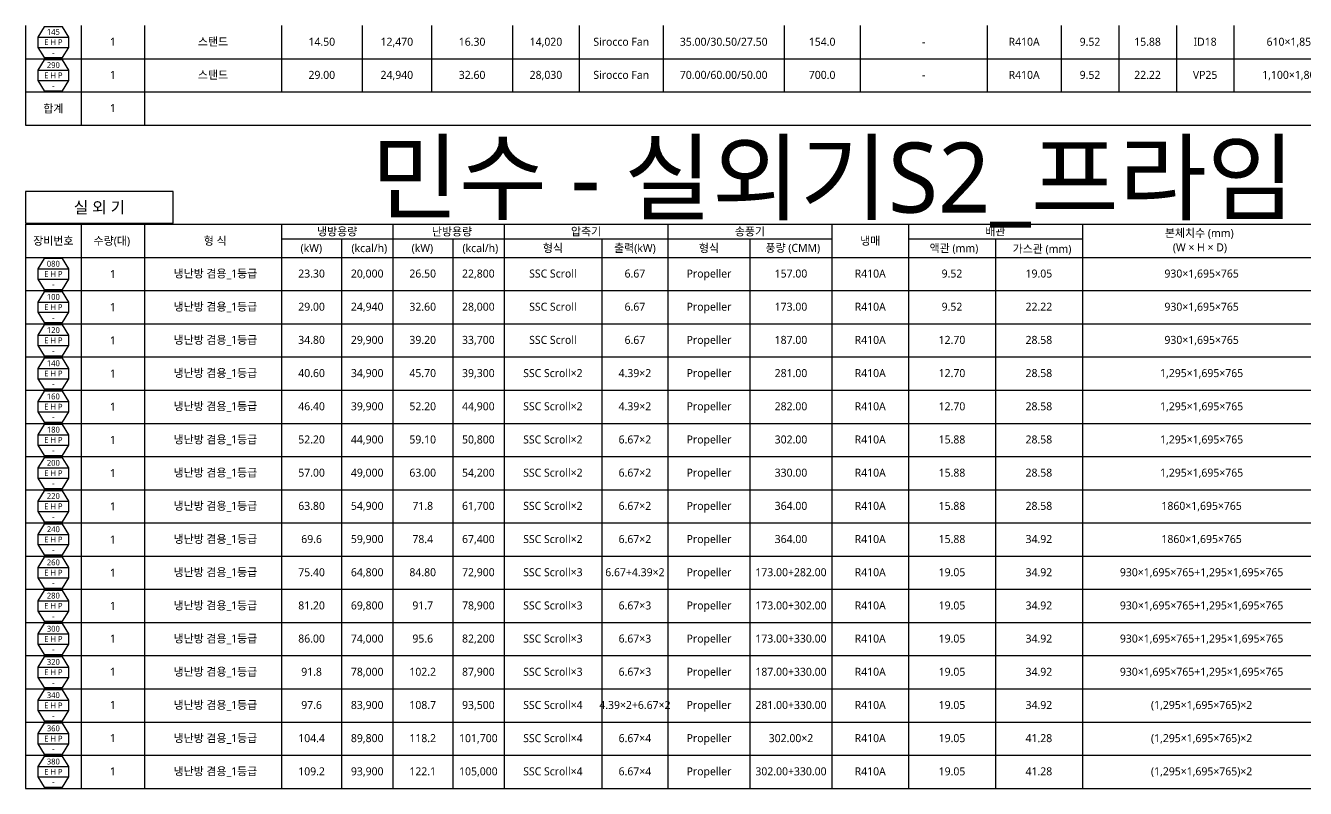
# Model space of a CAD drawing. Header units: millimetres. Extents: x -1305 to 107762, y -9150 to 56526.
# Drawn here: x 483 to 22384, y 14843 to 27896 of the extents above; entities that cross this region are included whole.
import ezdxf
from ezdxf.enums import TextEntityAlignment as Align

# ---------------------------------------------------------------- set-up
doc = ezdxf.new("R2010")
doc.units = ezdxf.units.MM
doc.layers.add('DVM_REPORT', color=7, linetype='Continuous')
doc.styles.add('맑은 고딕', font='malgun.ttf')

# ---------------------------------------------------------------- blocks, each defined once
blk = doc.blocks.new('A$C7ff9b493')
at = {"layer": 'DVM_REPORT'}
for p, q in [((0, 568), (0, 0)), ((0, 0), (35203, 0))]:
    blk.add_line(p, q, dxfattribs=at)
at = {"layer": 'DVM_REPORT', "color": 1}
for p, q in [((950, 568), (950, 0)), ((2035, 568), (2035, 0))]:
    blk.add_line(p, q, dxfattribs=at)
at = {"layer": 'DVM_REPORT', "color": 2, "style": '맑은 고딕'}
blk.add_text('합계', height=137, dxfattribs=at).set_placement((475, 284), align=Align.MIDDLE_CENTER)
blk = doc.blocks.new('A$C4ed948ce')
at = {"layer": 'DVM_REPORT'}
blk.add_line((0, 568), (0, 0), dxfattribs=at)
at = {"layer": 'DVM_REPORT', "color": 1}
for p, q in [((950, 568), (950, 0)), ((2035, 568), (2035, 0)), ((4379, 568), (4379, 0)), ((4379, 568), (4379, 0)), ((5759, 568), (5759, 0)), ((6948, 568), (6948, 0)), ((8334, 568), (8334, 0)), ((9475, 568), (9475, 0)), ((10911, 568), (10911, 0)), ((12982, 568), (12982, 0)), ((14280, 568), (14280, 0)), ((16454, 568), (16454, 0)), ((17722, 568), (17722, 0)), ((18707, 568), (18707, 0)), ((19693, 568), (19693, 0)), ((20678, 568), (20678, 0)), ((0, 0), (35203, 0))]:
    blk.add_line(p, q, dxfattribs=at)
at = {"layer": 'DVM_REPORT'}
blk.add_lwpolyline([(738, 196), (738, 372), (633, 548), (317, 548), (212, 372), (212, 196), (317, 20), (633, 20)], close=True, dxfattribs=at)
for points in [[(212, 372), (738, 372)], [(212, 196), (738, 196)]]:
    blk.add_lwpolyline(points, dxfattribs=at)
at = {"layer": 'DVM_REPORT', "color": 2, "style": '맑은 고딕'}
for s, height, p in [('290', 100, (475, 460)), ('E H P', 100, (475, 284)), ('스탠드', 137, (3207, 292)), ('29.00', 137, (5069, 292)), ('24,940', 137, (6353, 292)), ('32.60', 137, (7641, 292)), ('28,030', 137, (8905, 292)), ('Sirocco Fan', 137, (10193, 292)), ('70.00/60.00/50.00', 137, (11947, 292)), ('700.0', 137, (13631, 292)), ('-', 137, (15367, 292)), ('R410A', 137, (17088, 292)), ('9.52', 137, (18215, 292)), ('22.22', 137, (19200, 292)), ('VP25', 137, (20185, 292)), ('1,100×1,800×485', 137, (21873, 292)), ('-', 100, (475, 108)), ('-', 100, (475, 108)), ('-', 100, (475, 108))]:
    blk.add_text(s, height=height, dxfattribs=at).set_placement(p, align=Align.MIDDLE_CENTER)
blk = doc.blocks.new('A$Cc966130e')
at = {"layer": 'DVM_REPORT'}
blk.add_line((0, 568), (0, 0), dxfattribs=at)
at = {"layer": 'DVM_REPORT', "color": 1}
for p, q in [((950, 568), (950, 0)), ((2035, 568), (2035, 0)), ((4379, 568), (4379, 0)), ((4379, 568), (4379, 0)), ((5759, 568), (5759, 0)), ((6948, 568), (6948, 0)), ((8334, 568), (8334, 0)), ((9475, 568), (9475, 0)), ((10911, 568), (10911, 0)), ((12982, 568), (12982, 0)), ((14280, 568), (14280, 0)), ((16454, 568), (16454, 0)), ((17722, 568), (17722, 0)), ((18707, 568), (18707, 0)), ((19693, 568), (19693, 0)), ((20678, 568), (20678, 0)), ((0, 0), (35203, 0))]:
    blk.add_line(p, q, dxfattribs=at)
at = {"layer": 'DVM_REPORT'}
blk.add_lwpolyline([(738, 196), (738, 372), (633, 548), (317, 548), (212, 372), (212, 196), (317, 20), (633, 20)], close=True, dxfattribs=at)
for points in [[(212, 372), (738, 372)], [(212, 196), (738, 196)]]:
    blk.add_lwpolyline(points, dxfattribs=at)
at = {"layer": 'DVM_REPORT', "color": 2, "style": '맑은 고딕'}
for s, height, p in [('145', 100, (475, 460)), ('E H P', 100, (475, 284)), ('스탠드', 137, (3207, 292)), ('14.50', 137, (5069, 292)), ('12,470', 137, (6353, 292)), ('16.30', 137, (7641, 292)), ('14,020', 137, (8905, 292)), ('Sirocco Fan', 137, (10193, 292)), ('35.00/30.50/27.50', 137, (11947, 292)), ('154.0', 137, (13631, 292)), ('-', 137, (15367, 292)), ('R410A', 137, (17088, 292)), ('9.52', 137, (18215, 292)), ('15.88', 137, (19200, 292)), ('ID18', 137, (20185, 292)), ('610×1,850×400', 137, (21873, 292)), ('-', 100, (475, 108)), ('-', 100, (475, 108)), ('-', 100, (475, 108))]:
    blk.add_text(s, height=height, dxfattribs=at).set_placement(p, align=Align.MIDDLE_CENTER)
blk = doc.blocks.new('A$C76487aed')
at = {"layer": 'DVM_REPORT', "color": 7}
for p, q in [((0, 568), (35203, 568)), ((0, 568), (0, 0)), ((0, 0), (35203, 0))]:
    blk.add_line(p, q, dxfattribs=at)
at = {"layer": 'DVM_REPORT', "color": 1}
for p, q in [((950, 568), (950, 0)), ((2035, 568), (2035, 0)), ((4379, 568), (4379, 0)), ((4379, 568), (4379, 0)), ((6283, 568), (6283, 0)), ((8188, 568), (8188, 0)), ((10993, 568), (10993, 0)), ((13799, 568), (13799, 0)), ((15109, 568), (15109, 0)), ((15109, 568), (15109, 0)), ((18084, 568), (18084, 0)), ((4379, 321), (13799, 321)), ((5408, 321), (5408, 0)), ((7309, 321), (7309, 0)), ((9861, 321), (9861, 0)), ((12396, 321), (12396, 0)), ((15109, 321), (18084, 321)), ((16596, 321), (16596, 0)), ((18084, 321), (18084, 0))]:
    blk.add_line(p, q, dxfattribs=at)
at = {"layer": 'DVM_REPORT', "color": 7}
blk.add_lwpolyline([(0, 585), (2527, 585), (2527, 1128), (0, 1128)], close=True, dxfattribs=at)
at = {"layer": 'DVM_REPORT', "color": 7, "style": '맑은 고딕'}
blk.add_text('실 외 기', height=197.8, dxfattribs=at).set_placement((1263, 856), align=Align.MIDDLE_CENTER)
at = {"layer": 'DVM_REPORT', "color": 2, "style": '맑은 고딕'}
for s, height, p in [('냉방용량', 137.3, (5331, 444)), ('난방용량', 137.3, (7297, 442)), ('압축기', 137.3, (9591, 444)), ('송풍기', 137.3, (12396, 444)), ('배관', 137.3, (16597, 444)), ('본체치수 (mm)', 137.3, (20085, 417)), ('장비번호', 137.3, (475, 284)), ('수량(대)', 137.3, (1476, 284)), ('형 식', 137.3, (3245, 284)), ('(kW)', 137.3, (4889, 160)), ('(kcal/h)', 137.3, (5882, 160)), ('(kW)', 137.3, (6790, 160)), ('(kcal/h)', 137.3, (7782, 160)), ('형식', 137.3, (9024, 160)), ('출력(kW)', 137.3, (10427, 160)), ('형식', 137.3, (11695, 160)), ('풍량 (CMM)', 137.3, (13129, 164)), ('냉매', 137.3, (14454, 284)), ('(W × H × D)', 137.28, (20096, 172))]:
    blk.add_text(s, height=height, dxfattribs=at).set_placement(p, align=Align.MIDDLE_CENTER)
for s, p in [('액관 (mm)', (16303, 158)), ('가스관 (mm)', (17896, 147))]:
    blk.add_text(s, height=137.3, dxfattribs=at).set_placement(p, align=Align.MIDDLE_RIGHT)
blk = doc.blocks.new('A$C366d2688')
at = {"layer": 'DVM_REPORT'}
blk.add_line((0, 568), (0, 0), dxfattribs=at)
at = {"layer": 'DVM_REPORT', "color": 1}
for p, q in [((950, 568), (950, 0)), ((2035, 568), (2035, 0)), ((4379, 568), (4379, 0)), ((5408, 568), (5408, 0)), ((6283, 568), (6283, 0)), ((7309, 568), (7309, 0)), ((8188, 568), (8188, 0)), ((9861, 568), (9861, 0)), ((10993, 568), (10993, 0)), ((12396, 568), (12396, 0)), ((13799, 568), (13799, 0)), ((15109, 568), (15109, 0)), ((16596, 568), (16596, 0)), ((18084, 568), (18084, 0)), ((0, 0), (35203, 0))]:
    blk.add_line(p, q, dxfattribs=at)
at = {"layer": 'DVM_REPORT'}
blk.add_lwpolyline([(738, 196), (738, 372), (633, 548), (317, 548), (212, 372), (212, 196), (317, 20), (633, 20)], close=True, dxfattribs=at)
for points in [[(212, 372), (738, 372)], [(212, 196), (738, 196)]]:
    blk.add_lwpolyline(points, dxfattribs=at)
at = {"layer": 'DVM_REPORT', "color": 2, "style": '맑은 고딕'}
for s, height, p in [('100', 100, (475, 460)), ('E H P', 100, (475, 284)), ('냉난방 겸용_1등급', 137, (3248, 292)), ('29.00', 137, (4894, 292)), ('24,940', 137, (5846, 292)), ('32.60', 137, (6796, 292)), ('28,000', 137, (7748, 292)), ('SSC Scroll', 137, (9024, 292)), ('6.67', 137, (10427, 292)), ('Propeller', 137, (11695, 292)), ('173.00', 137, (13098, 292)), ('R410A', 137, (14454, 292)), ('9.52', 137, (15853, 292)), ('22.22', 137, (17340, 292)), ('930×1,695×765', 137, (20125, 292)), ('-', 100, (475, 108))]:
    blk.add_text(s, height=height, dxfattribs=at).set_placement(p, align=Align.MIDDLE_CENTER)
blk = doc.blocks.new('A$C97cf29a5')
at = {"layer": 'DVM_REPORT'}
blk.add_line((0, 568), (0, 0), dxfattribs=at)
at = {"layer": 'DVM_REPORT', "color": 1}
for p, q in [((950, 568), (950, 0)), ((2035, 568), (2035, 0)), ((4379, 568), (4379, 0)), ((5408, 568), (5408, 0)), ((6283, 568), (6283, 0)), ((7309, 568), (7309, 0)), ((8188, 568), (8188, 0)), ((9861, 568), (9861, 0)), ((10993, 568), (10993, 0)), ((12396, 568), (12396, 0)), ((13799, 568), (13799, 0)), ((15109, 568), (15109, 0)), ((16596, 568), (16596, 0)), ((18084, 568), (18084, 0)), ((0, 0), (35203, 0))]:
    blk.add_line(p, q, dxfattribs=at)
at = {"layer": 'DVM_REPORT'}
blk.add_lwpolyline([(738, 196), (738, 372), (633, 548), (317, 548), (212, 372), (212, 196), (317, 20), (633, 20)], close=True, dxfattribs=at)
for points in [[(212, 372), (738, 372)], [(212, 196), (738, 196)]]:
    blk.add_lwpolyline(points, dxfattribs=at)
at = {"layer": 'DVM_REPORT', "color": 2, "style": '맑은 고딕'}
for s, height, p in [('120', 100, (475, 460)), ('E H P', 100, (475, 284)), ('냉난방 겸용_1등급', 137, (3248, 292)), ('34.80', 137, (4894, 292)), ('29,900', 137, (5846, 292)), ('39.20', 137, (6796, 292)), ('33,700', 137, (7748, 292)), ('SSC Scroll', 137, (9024, 292)), ('6.67', 137, (10427, 292)), ('Propeller', 137, (11695, 292)), ('187.00', 137, (13098, 292)), ('R410A', 137, (14454, 292)), ('12.70', 137, (15853, 292)), ('28.58', 137, (17340, 292)), ('930×1,695×765', 137, (20125, 292)), ('-', 100, (475, 108))]:
    blk.add_text(s, height=height, dxfattribs=at).set_placement(p, align=Align.MIDDLE_CENTER)
blk = doc.blocks.new('A$Ce4d55ef1')
at = {"layer": 'DVM_REPORT'}
blk.add_line((0, 568), (0, 0), dxfattribs=at)
at = {"layer": 'DVM_REPORT', "color": 1}
for p, q in [((950, 568), (950, 0)), ((2035, 568), (2035, 0)), ((4379, 568), (4379, 0)), ((5408, 568), (5408, 0)), ((6283, 568), (6283, 0)), ((7309, 568), (7309, 0)), ((8188, 568), (8188, 0)), ((9861, 568), (9861, 0)), ((10993, 568), (10993, 0)), ((12396, 568), (12396, 0)), ((13799, 568), (13799, 0)), ((15109, 568), (15109, 0)), ((16596, 568), (16596, 0)), ((18084, 568), (18084, 0)), ((0, 0), (35203, 0))]:
    blk.add_line(p, q, dxfattribs=at)
at = {"layer": 'DVM_REPORT'}
blk.add_lwpolyline([(738, 196), (738, 372), (633, 548), (317, 548), (212, 372), (212, 196), (317, 20), (633, 20)], close=True, dxfattribs=at)
for points in [[(212, 372), (738, 372)], [(212, 196), (738, 196)]]:
    blk.add_lwpolyline(points, dxfattribs=at)
at = {"layer": 'DVM_REPORT', "color": 2, "style": '맑은 고딕'}
for s, height, p in [('140', 100, (475, 460)), ('E H P', 100, (475, 284)), ('냉난방 겸용_1등급', 137, (3248, 292)), ('40.60', 137, (4894, 292)), ('34,900', 137, (5846, 292)), ('45.70', 137, (6796, 292)), ('39,300', 137, (7748, 292)), ('SSC Scroll×2', 137, (9024, 292)), ('4.39×2', 137, (10427, 292)), ('Propeller', 137, (11695, 292)), ('281.00', 137, (13098, 292)), ('R410A', 137, (14454, 292)), ('12.70', 137, (15853, 292)), ('28.58', 137, (17340, 292)), ('1,295×1,695×765', 137, (20125, 292)), ('-', 100, (475, 108))]:
    blk.add_text(s, height=height, dxfattribs=at).set_placement(p, align=Align.MIDDLE_CENTER)
blk = doc.blocks.new('A$Ca69cceef')
at = {"layer": 'DVM_REPORT'}
blk.add_line((0, 568), (0, 0), dxfattribs=at)
at = {"layer": 'DVM_REPORT', "color": 1}
for p, q in [((950, 568), (950, 0)), ((2035, 568), (2035, 0)), ((4379, 568), (4379, 0)), ((5408, 568), (5408, 0)), ((6283, 568), (6283, 0)), ((7309, 568), (7309, 0)), ((8188, 568), (8188, 0)), ((9861, 568), (9861, 0)), ((10993, 568), (10993, 0)), ((12396, 568), (12396, 0)), ((13799, 568), (13799, 0)), ((15109, 568), (15109, 0)), ((16596, 568), (16596, 0)), ((18084, 568), (18084, 0)), ((0, 0), (35203, 0))]:
    blk.add_line(p, q, dxfattribs=at)
at = {"layer": 'DVM_REPORT'}
blk.add_lwpolyline([(738, 196), (738, 372), (633, 548), (317, 548), (212, 372), (212, 196), (317, 20), (633, 20)], close=True, dxfattribs=at)
for points in [[(212, 372), (738, 372)], [(212, 196), (738, 196)]]:
    blk.add_lwpolyline(points, dxfattribs=at)
at = {"layer": 'DVM_REPORT', "color": 2, "style": '맑은 고딕'}
for s, height, p in [('160', 100, (475, 460)), ('E H P', 100, (475, 284)), ('냉난방 겸용_1등급', 137, (3248, 292)), ('46.40', 137, (4894, 292)), ('39,900', 137, (5846, 292)), ('52.20', 137, (6796, 292)), ('44,900', 137, (7748, 292)), ('SSC Scroll×2', 137, (9024, 292)), ('4.39×2', 137, (10427, 292)), ('Propeller', 137, (11695, 292)), ('282.00', 137, (13098, 292)), ('R410A', 137, (14454, 292)), ('12.70', 137, (15853, 292)), ('28.58', 137, (17340, 292)), ('1,295×1,695×765', 137, (20125, 292)), ('-', 100, (475, 108))]:
    blk.add_text(s, height=height, dxfattribs=at).set_placement(p, align=Align.MIDDLE_CENTER)
blk = doc.blocks.new('A$C9d0e6849')
at = {"layer": 'DVM_REPORT'}
blk.add_line((0, 568), (0, 0), dxfattribs=at)
at = {"layer": 'DVM_REPORT', "color": 1}
for p, q in [((950, 568), (950, 0)), ((2035, 568), (2035, 0)), ((4379, 568), (4379, 0)), ((5408, 568), (5408, 0)), ((6283, 568), (6283, 0)), ((7309, 568), (7309, 0)), ((8188, 568), (8188, 0)), ((9861, 568), (9861, 0)), ((10993, 568), (10993, 0)), ((12396, 568), (12396, 0)), ((13799, 568), (13799, 0)), ((15109, 568), (15109, 0)), ((16596, 568), (16596, 0)), ((18084, 568), (18084, 0)), ((0, 0), (35203, 0))]:
    blk.add_line(p, q, dxfattribs=at)
at = {"layer": 'DVM_REPORT'}
blk.add_lwpolyline([(738, 196), (738, 372), (633, 548), (317, 548), (212, 372), (212, 196), (317, 20), (633, 20)], close=True, dxfattribs=at)
for points in [[(212, 372), (738, 372)], [(212, 196), (738, 196)]]:
    blk.add_lwpolyline(points, dxfattribs=at)
at = {"layer": 'DVM_REPORT', "color": 2, "style": '맑은 고딕'}
for s, height, p in [('180', 100, (475, 460)), ('E H P', 100, (475, 284)), ('냉난방 겸용_1등급', 137, (3248, 292)), ('52.20', 137, (4894, 292)), ('44,900', 137, (5846, 292)), ('59.10', 137, (6796, 292)), ('50,800', 137, (7748, 292)), ('SSC Scroll×2', 137, (9024, 292)), ('6.67×2', 137, (10427, 292)), ('Propeller', 137, (11695, 292)), ('302.00', 137, (13098, 292)), ('R410A', 137, (14454, 292)), ('15.88', 137, (15853, 292)), ('28.58', 137, (17340, 292)), ('1,295×1,695×765', 137, (20125, 292)), ('-', 100, (475, 108))]:
    blk.add_text(s, height=height, dxfattribs=at).set_placement(p, align=Align.MIDDLE_CENTER)
blk = doc.blocks.new('A$C0a73bdc7')
at = {"layer": 'DVM_REPORT'}
blk.add_line((0, 568), (0, 0), dxfattribs=at)
at = {"layer": 'DVM_REPORT', "color": 1}
for p, q in [((950, 568), (950, 0)), ((2035, 568), (2035, 0)), ((4379, 568), (4379, 0)), ((5408, 568), (5408, 0)), ((6283, 568), (6283, 0)), ((7309, 568), (7309, 0)), ((8188, 568), (8188, 0)), ((9861, 568), (9861, 0)), ((10993, 568), (10993, 0)), ((12396, 568), (12396, 0)), ((13799, 568), (13799, 0)), ((15109, 568), (15109, 0)), ((16596, 568), (16596, 0)), ((18084, 568), (18084, 0)), ((0, 0), (35203, 0))]:
    blk.add_line(p, q, dxfattribs=at)
at = {"layer": 'DVM_REPORT'}
blk.add_lwpolyline([(738, 196), (738, 372), (633, 548), (317, 548), (212, 372), (212, 196), (317, 20), (633, 20)], close=True, dxfattribs=at)
for points in [[(212, 372), (738, 372)], [(212, 196), (738, 196)]]:
    blk.add_lwpolyline(points, dxfattribs=at)
at = {"layer": 'DVM_REPORT', "color": 2, "style": '맑은 고딕'}
for s, height, p in [('380', 100, (475, 460)), ('E H P', 100, (475, 284)), ('냉난방 겸용_1등급', 137, (3248, 292)), ('109.2', 137, (4894, 292)), ('93,900', 137, (5846, 292)), ('122.1', 137, (6796, 292)), ('105,000', 137, (7748, 292)), ('SSC Scroll×4', 137, (9024, 292)), ('6.67×4', 137, (10427, 292)), ('Propeller', 137, (11695, 292)), ('302.00+330.00', 137, (13098, 292)), ('R410A', 137, (14454, 292)), ('19.05', 137, (15853, 292)), ('41.28', 137, (17340, 292)), ('(1,295×1,695×765)×2', 137, (20125, 292)), ('-', 100, (475, 108))]:
    blk.add_text(s, height=height, dxfattribs=at).set_placement(p, align=Align.MIDDLE_CENTER)
blk = doc.blocks.new('A$C598d4152')
at = {"layer": 'DVM_REPORT'}
blk.add_line((0, 568), (0, 0), dxfattribs=at)
at = {"layer": 'DVM_REPORT', "color": 1}
for p, q in [((950, 568), (950, 0)), ((2035, 568), (2035, 0)), ((4379, 568), (4379, 0)), ((5408, 568), (5408, 0)), ((6283, 568), (6283, 0)), ((7309, 568), (7309, 0)), ((8188, 568), (8188, 0)), ((9861, 568), (9861, 0)), ((10993, 568), (10993, 0)), ((12396, 568), (12396, 0)), ((13799, 568), (13799, 0)), ((15109, 568), (15109, 0)), ((16596, 568), (16596, 0)), ((18084, 568), (18084, 0)), ((0, 0), (35203, 0))]:
    blk.add_line(p, q, dxfattribs=at)
at = {"layer": 'DVM_REPORT'}
blk.add_lwpolyline([(738, 196), (738, 372), (633, 548), (317, 548), (212, 372), (212, 196), (317, 20), (633, 20)], close=True, dxfattribs=at)
for points in [[(212, 372), (738, 372)], [(212, 196), (738, 196)]]:
    blk.add_lwpolyline(points, dxfattribs=at)
at = {"layer": 'DVM_REPORT', "color": 2, "style": '맑은 고딕'}
for s, height, p in [('360', 100, (475, 460)), ('E H P', 100, (475, 284)), ('냉난방 겸용_1등급', 137, (3248, 292)), ('104.4', 137, (4894, 292)), ('89,800', 137, (5846, 292)), ('118.2', 137, (6796, 292)), ('101,700', 137, (7748, 292)), ('SSC Scroll×4', 137, (9024, 292)), ('6.67×4', 137, (10427, 292)), ('Propeller', 137, (11695, 292)), ('302.00×2', 137, (13098, 292)), ('R410A', 137, (14454, 292)), ('19.05', 137, (15853, 292)), ('41.28', 137, (17340, 292)), ('(1,295×1,695×765)×2', 137, (20125, 292)), ('-', 100, (475, 108))]:
    blk.add_text(s, height=height, dxfattribs=at).set_placement(p, align=Align.MIDDLE_CENTER)
blk = doc.blocks.new('A$C369d55eb')
at = {"layer": 'DVM_REPORT'}
blk.add_line((0, 568), (0, 0), dxfattribs=at)
at = {"layer": 'DVM_REPORT', "color": 1}
for p, q in [((950, 568), (950, 0)), ((2035, 568), (2035, 0)), ((4379, 568), (4379, 0)), ((5408, 568), (5408, 0)), ((6283, 568), (6283, 0)), ((7309, 568), (7309, 0)), ((8188, 568), (8188, 0)), ((9861, 568), (9861, 0)), ((10993, 568), (10993, 0)), ((12396, 568), (12396, 0)), ((13799, 568), (13799, 0)), ((15109, 568), (15109, 0)), ((16596, 568), (16596, 0)), ((18084, 568), (18084, 0)), ((0, 0), (35203, 0))]:
    blk.add_line(p, q, dxfattribs=at)
at = {"layer": 'DVM_REPORT'}
blk.add_lwpolyline([(738, 196), (738, 372), (633, 548), (317, 548), (212, 372), (212, 196), (317, 20), (633, 20)], close=True, dxfattribs=at)
for points in [[(212, 372), (738, 372)], [(212, 196), (738, 196)]]:
    blk.add_lwpolyline(points, dxfattribs=at)
at = {"layer": 'DVM_REPORT', "color": 2, "style": '맑은 고딕'}
for s, height, p in [('340', 100, (475, 460)), ('E H P', 100, (475, 284)), ('냉난방 겸용_1등급', 137, (3248, 292)), ('97.6', 137, (4894, 292)), ('83,900', 137, (5846, 292)), ('108.7', 137, (6796, 292)), ('93,500', 137, (7748, 292)), ('SSC Scroll×4', 137, (9024, 292)), ('4.39×2+6.67×2', 137, (10427, 292)), ('Propeller', 137, (11695, 292)), ('281.00+330.00', 137, (13098, 292)), ('R410A', 137, (14454, 292)), ('19.05', 137, (15853, 292)), ('34.92', 137, (17340, 292)), ('(1,295×1,695×765)×2', 137, (20125, 292)), ('-', 100, (475, 108))]:
    blk.add_text(s, height=height, dxfattribs=at).set_placement(p, align=Align.MIDDLE_CENTER)
blk = doc.blocks.new('A$Ce5f60387')
at = {"layer": 'DVM_REPORT'}
blk.add_line((0, 568), (0, 0), dxfattribs=at)
at = {"layer": 'DVM_REPORT', "color": 1}
for p, q in [((950, 568), (950, 0)), ((2035, 568), (2035, 0)), ((4379, 568), (4379, 0)), ((5408, 568), (5408, 0)), ((6283, 568), (6283, 0)), ((7309, 568), (7309, 0)), ((8188, 568), (8188, 0)), ((9861, 568), (9861, 0)), ((10993, 568), (10993, 0)), ((12396, 568), (12396, 0)), ((13799, 568), (13799, 0)), ((15109, 568), (15109, 0)), ((16596, 568), (16596, 0)), ((18084, 568), (18084, 0)), ((0, 0), (35203, 0))]:
    blk.add_line(p, q, dxfattribs=at)
at = {"layer": 'DVM_REPORT'}
blk.add_lwpolyline([(738, 196), (738, 372), (633, 548), (317, 548), (212, 372), (212, 196), (317, 20), (633, 20)], close=True, dxfattribs=at)
for points in [[(212, 372), (738, 372)], [(212, 196), (738, 196)]]:
    blk.add_lwpolyline(points, dxfattribs=at)
at = {"layer": 'DVM_REPORT', "color": 2, "style": '맑은 고딕'}
for s, height, p in [('320', 100, (475, 460)), ('E H P', 100, (475, 284)), ('냉난방 겸용_1등급', 137, (3248, 292)), ('91.8', 137, (4894, 292)), ('78,000', 137, (5846, 292)), ('102.2', 137, (6796, 292)), ('87,900', 137, (7748, 292)), ('SSC Scroll×3', 137, (9024, 292)), ('6.67×3', 137, (10427, 292)), ('Propeller', 137, (11695, 292)), ('187.00+330.00', 137, (13098, 292)), ('R410A', 137, (14454, 292)), ('19.05', 137, (15853, 292)), ('34.92', 137, (17340, 292)), ('930×1,695×765+1,295×1,695×765', 137, (20125, 292)), ('-', 100, (475, 108))]:
    blk.add_text(s, height=height, dxfattribs=at).set_placement(p, align=Align.MIDDLE_CENTER)
blk = doc.blocks.new('A$C4744db47')
at = {"layer": 'DVM_REPORT'}
blk.add_line((0, 568), (0, 0), dxfattribs=at)
at = {"layer": 'DVM_REPORT', "color": 1}
for p, q in [((950, 568), (950, 0)), ((2035, 568), (2035, 0)), ((4379, 568), (4379, 0)), ((5408, 568), (5408, 0)), ((6283, 568), (6283, 0)), ((7309, 568), (7309, 0)), ((8188, 568), (8188, 0)), ((9861, 568), (9861, 0)), ((10993, 568), (10993, 0)), ((12396, 568), (12396, 0)), ((13799, 568), (13799, 0)), ((15109, 568), (15109, 0)), ((16596, 568), (16596, 0)), ((18084, 568), (18084, 0)), ((0, 0), (35203, 0))]:
    blk.add_line(p, q, dxfattribs=at)
at = {"layer": 'DVM_REPORT'}
blk.add_lwpolyline([(738, 196), (738, 372), (633, 548), (317, 548), (212, 372), (212, 196), (317, 20), (633, 20)], close=True, dxfattribs=at)
for points in [[(212, 372), (738, 372)], [(212, 196), (738, 196)]]:
    blk.add_lwpolyline(points, dxfattribs=at)
at = {"layer": 'DVM_REPORT', "color": 2, "style": '맑은 고딕'}
for s, height, p in [('300', 100, (475, 460)), ('E H P', 100, (475, 284)), ('냉난방 겸용_1등급', 137, (3248, 292)), ('86.00', 137, (4894, 292)), ('74,000', 137, (5846, 292)), ('95.6', 137, (6796, 292)), ('82,200', 137, (7748, 292)), ('SSC Scroll×3', 137, (9024, 292)), ('6.67×3', 137, (10427, 292)), ('Propeller', 137, (11695, 292)), ('173.00+330.00', 137, (13098, 292)), ('R410A', 137, (14454, 292)), ('19.05', 137, (15853, 292)), ('34.92', 137, (17340, 292)), ('930×1,695×765+1,295×1,695×765', 137, (20125, 292)), ('-', 100, (475, 108))]:
    blk.add_text(s, height=height, dxfattribs=at).set_placement(p, align=Align.MIDDLE_CENTER)
blk = doc.blocks.new('A$Cb09c990a')
at = {"layer": 'DVM_REPORT'}
blk.add_line((0, 568), (0, 0), dxfattribs=at)
at = {"layer": 'DVM_REPORT', "color": 1}
for p, q in [((950, 568), (950, 0)), ((2035, 568), (2035, 0)), ((4379, 568), (4379, 0)), ((5408, 568), (5408, 0)), ((6283, 568), (6283, 0)), ((7309, 568), (7309, 0)), ((8188, 568), (8188, 0)), ((9861, 568), (9861, 0)), ((10993, 568), (10993, 0)), ((12396, 568), (12396, 0)), ((13799, 568), (13799, 0)), ((15109, 568), (15109, 0)), ((16596, 568), (16596, 0)), ((18084, 568), (18084, 0)), ((0, 0), (35203, 0))]:
    blk.add_line(p, q, dxfattribs=at)
at = {"layer": 'DVM_REPORT'}
blk.add_lwpolyline([(738, 196), (738, 372), (633, 548), (317, 548), (212, 372), (212, 196), (317, 20), (633, 20)], close=True, dxfattribs=at)
for points in [[(212, 372), (738, 372)], [(212, 196), (738, 196)]]:
    blk.add_lwpolyline(points, dxfattribs=at)
at = {"layer": 'DVM_REPORT', "color": 2, "style": '맑은 고딕'}
for s, height, p in [('280', 100, (475, 460)), ('E H P', 100, (475, 284)), ('냉난방 겸용_1등급', 137, (3248, 292)), ('81.20', 137, (4894, 292)), ('69,800', 137, (5846, 292)), ('91.7', 137, (6796, 292)), ('78,900', 137, (7748, 292)), ('SSC Scroll×3', 137, (9024, 292)), ('6.67×3', 137, (10427, 292)), ('Propeller', 137, (11695, 292)), ('173.00+302.00', 137, (13098, 292)), ('R410A', 137, (14454, 292)), ('19.05', 137, (15853, 292)), ('34.92', 137, (17340, 292)), ('930×1,695×765+1,295×1,695×765', 137, (20125, 292)), ('-', 100, (475, 108))]:
    blk.add_text(s, height=height, dxfattribs=at).set_placement(p, align=Align.MIDDLE_CENTER)
blk = doc.blocks.new('A$C8f8b82bc')
at = {"layer": 'DVM_REPORT'}
blk.add_line((0, 568), (0, 0), dxfattribs=at)
at = {"layer": 'DVM_REPORT', "color": 1}
for p, q in [((950, 568), (950, 0)), ((2035, 568), (2035, 0)), ((4379, 568), (4379, 0)), ((5408, 568), (5408, 0)), ((6283, 568), (6283, 0)), ((7309, 568), (7309, 0)), ((8188, 568), (8188, 0)), ((9861, 568), (9861, 0)), ((10993, 568), (10993, 0)), ((12396, 568), (12396, 0)), ((13799, 568), (13799, 0)), ((15109, 568), (15109, 0)), ((16596, 568), (16596, 0)), ((18084, 568), (18084, 0)), ((0, 0), (35203, 0))]:
    blk.add_line(p, q, dxfattribs=at)
at = {"layer": 'DVM_REPORT'}
blk.add_lwpolyline([(738, 196), (738, 372), (633, 548), (317, 548), (212, 372), (212, 196), (317, 20), (633, 20)], close=True, dxfattribs=at)
for points in [[(212, 372), (738, 372)], [(212, 196), (738, 196)]]:
    blk.add_lwpolyline(points, dxfattribs=at)
at = {"layer": 'DVM_REPORT', "color": 2, "style": '맑은 고딕'}
for s, height, p in [('260', 100, (475, 460)), ('E H P', 100, (475, 284)), ('냉난방 겸용_1등급', 137, (3248, 292)), ('75.40', 137, (4894, 292)), ('64,800', 137, (5846, 292)), ('84.80', 137, (6796, 292)), ('72,900', 137, (7748, 292)), ('SSC Scroll×3', 137, (9024, 292)), ('6.67+4.39×2', 137, (10427, 292)), ('Propeller', 137, (11695, 292)), ('173.00+282.00', 137, (13098, 292)), ('R410A', 137, (14454, 292)), ('19.05', 137, (15853, 292)), ('34.92', 137, (17340, 292)), ('930×1,695×765+1,295×1,695×765', 137, (20125, 292)), ('-', 100, (475, 108))]:
    blk.add_text(s, height=height, dxfattribs=at).set_placement(p, align=Align.MIDDLE_CENTER)
blk = doc.blocks.new('A$C1e207e57')
at = {"layer": 'DVM_REPORT'}
blk.add_line((0, 568), (0, 0), dxfattribs=at)
at = {"layer": 'DVM_REPORT', "color": 1}
for p, q in [((950, 568), (950, 0)), ((2035, 568), (2035, 0)), ((4379, 568), (4379, 0)), ((4379, 568), (4379, 0)), ((5408, 568), (5408, 0)), ((6283, 568), (6283, 0)), ((7309, 568), (7309, 0)), ((8188, 568), (8188, 0)), ((9861, 568), (9861, 0)), ((10993, 568), (10993, 0)), ((12396, 568), (12396, 0)), ((13799, 568), (13799, 0)), ((15109, 568), (15109, 0)), ((16596, 568), (16596, 0)), ((18084, 568), (18084, 0)), ((18084, 568), (18084, 0)), ((0, 0), (35203, 0))]:
    blk.add_line(p, q, dxfattribs=at)
at = {"layer": 'DVM_REPORT'}
blk.add_lwpolyline([(738, 196), (738, 372), (633, 548), (317, 548), (212, 372), (212, 196), (317, 20), (633, 20)], close=True, dxfattribs=at)
for points in [[(212, 372), (738, 372)], [(212, 196), (738, 196)]]:
    blk.add_lwpolyline(points, dxfattribs=at)
at = {"layer": 'DVM_REPORT', "color": 2, "style": '맑은 고딕'}
for s, height, p in [('240', 100, (475, 460)), ('E H P', 100, (475, 284)), ('냉난방 겸용_1등급', 137, (3248, 292)), ('69.6', 137, (4894, 292)), ('59,900', 137, (5846, 292)), ('78.4', 137, (6796, 292)), ('67,400', 137, (7748, 292)), ('SSC Scroll×2', 137, (9024, 292)), ('6.67×2', 137, (10427, 292)), ('Propeller', 137, (11695, 292)), ('364.00', 137, (13098, 292)), ('R410A', 137, (14454, 292)), ('15.88', 137, (15853, 292)), ('34.92', 137, (17340, 292)), ('1860×1,695×765', 137, (20125, 292)), ('-', 100, (475, 108))]:
    blk.add_text(s, height=height, dxfattribs=at).set_placement(p, align=Align.MIDDLE_CENTER)
blk = doc.blocks.new('A$C07cfd009')
at = {"layer": 'DVM_REPORT'}
blk.add_line((0, 568), (0, 0), dxfattribs=at)
at = {"layer": 'DVM_REPORT', "color": 1}
for p, q in [((950, 568), (950, 0)), ((2035, 568), (2035, 0)), ((4379, 568), (4379, 0)), ((4379, 568), (4379, 0)), ((5408, 568), (5408, 0)), ((6283, 568), (6283, 0)), ((7309, 568), (7309, 0)), ((8188, 568), (8188, 0)), ((9861, 568), (9861, 0)), ((10993, 568), (10993, 0)), ((12396, 568), (12396, 0)), ((13799, 568), (13799, 0)), ((15109, 568), (15109, 0)), ((16596, 568), (16596, 0)), ((18084, 568), (18084, 0)), ((18084, 568), (18084, 0)), ((0, 0), (35203, 0))]:
    blk.add_line(p, q, dxfattribs=at)
at = {"layer": 'DVM_REPORT'}
blk.add_lwpolyline([(738, 196), (738, 372), (633, 548), (317, 548), (212, 372), (212, 196), (317, 20), (633, 20)], close=True, dxfattribs=at)
for points in [[(212, 372), (738, 372)], [(212, 196), (738, 196)]]:
    blk.add_lwpolyline(points, dxfattribs=at)
at = {"layer": 'DVM_REPORT', "color": 2, "style": '맑은 고딕'}
for s, height, p in [('220', 100, (475, 460)), ('E H P', 100, (475, 284)), ('냉난방 겸용_1등급', 137, (3248, 292)), ('63.80', 137, (4894, 292)), ('54,900', 137, (5846, 292)), ('71.8', 137, (6796, 292)), ('61,700', 137, (7748, 292)), ('SSC Scroll×2', 137, (9024, 292)), ('6.67×2', 137, (10427, 292)), ('Propeller', 137, (11695, 292)), ('364.00', 137, (13098, 292)), ('R410A', 137, (14454, 292)), ('15.88', 137, (15853, 292)), ('28.58', 137, (17340, 292)), ('1860×1,695×765', 137, (20125, 292)), ('-', 100, (475, 108))]:
    blk.add_text(s, height=height, dxfattribs=at).set_placement(p, align=Align.MIDDLE_CENTER)
blk = doc.blocks.new('A$Cc19f61ee')
at = {"layer": 'DVM_REPORT'}
blk.add_line((0, 568), (0, 0), dxfattribs=at)
at = {"layer": 'DVM_REPORT', "color": 1}
for p, q in [((950, 568), (950, 0)), ((2035, 568), (2035, 0)), ((4379, 568), (4379, 0)), ((5408, 568), (5408, 0)), ((6283, 568), (6283, 0)), ((7309, 568), (7309, 0)), ((8188, 568), (8188, 0)), ((9861, 568), (9861, 0)), ((10993, 568), (10993, 0)), ((12396, 568), (12396, 0)), ((13799, 568), (13799, 0)), ((15109, 568), (15109, 0)), ((16596, 568), (16596, 0)), ((18084, 568), (18084, 0)), ((0, 0), (35203, 0))]:
    blk.add_line(p, q, dxfattribs=at)
at = {"layer": 'DVM_REPORT'}
blk.add_lwpolyline([(738, 196), (738, 372), (633, 548), (317, 548), (212, 372), (212, 196), (317, 20), (633, 20)], close=True, dxfattribs=at)
for points in [[(212, 372), (738, 372)], [(212, 196), (738, 196)]]:
    blk.add_lwpolyline(points, dxfattribs=at)
at = {"layer": 'DVM_REPORT', "color": 2, "style": '맑은 고딕'}
for s, height, p in [('200', 100, (475, 460)), ('E H P', 100, (475, 284)), ('냉난방 겸용_1등급', 137, (3248, 292)), ('57.00', 137, (4894, 292)), ('49,000', 137, (5846, 292)), ('63.00', 137, (6796, 292)), ('54,200', 137, (7748, 292)), ('SSC Scroll×2', 137, (9024, 292)), ('6.67×2', 137, (10427, 292)), ('Propeller', 137, (11695, 292)), ('330.00', 137, (13098, 292)), ('R410A', 137, (14454, 292)), ('15.88', 137, (15853, 292)), ('28.58', 137, (17340, 292)), ('1,295×1,695×765', 137, (20125, 292)), ('-', 100, (475, 108))]:
    blk.add_text(s, height=height, dxfattribs=at).set_placement(p, align=Align.MIDDLE_CENTER)
blk = doc.blocks.new('A$Cc5775bf4')
at = {"layer": 'DVM_REPORT'}
blk.add_line((0, 568), (0, 0), dxfattribs=at)
at = {"layer": 'DVM_REPORT', "color": 1}
for p, q in [((950, 568), (950, 0)), ((2035, 568), (2035, 0)), ((4379, 568), (4379, 0)), ((4379, 568), (4379, 0)), ((5408, 568), (5408, 0)), ((6283, 568), (6283, 0)), ((7309, 568), (7309, 0)), ((8188, 568), (8188, 0)), ((9861, 568), (9861, 0)), ((10993, 568), (10993, 0)), ((12396, 568), (12396, 0)), ((13799, 568), (13799, 0)), ((15109, 568), (15109, 0)), ((16596, 568), (16596, 0)), ((18084, 568), (18084, 0)), ((18084, 568), (18084, 0)), ((0, 0), (35203, 0))]:
    blk.add_line(p, q, dxfattribs=at)
at = {"layer": 'DVM_REPORT'}
blk.add_lwpolyline([(738, 196), (738, 372), (633, 548), (317, 548), (212, 372), (212, 196), (317, 20), (633, 20)], close=True, dxfattribs=at)
for points in [[(212, 372), (738, 372)], [(212, 196), (738, 196)]]:
    blk.add_lwpolyline(points, dxfattribs=at)
at = {"layer": 'DVM_REPORT', "color": 2, "style": '맑은 고딕'}
for s, height, p in [('080', 100, (475, 460)), ('E H P', 100, (475, 284)), ('냉난방 겸용_1등급', 137, (3248, 292)), ('23.30', 137, (4894, 292)), ('20,000', 137, (5846, 292)), ('26.50', 137, (6796, 292)), ('22,800', 137, (7748, 292)), ('SSC Scroll', 137, (9024, 292)), ('6.67', 137, (10427, 292)), ('Propeller', 137, (11695, 292)), ('157.00', 137, (13098, 292)), ('R410A', 137, (14454, 292)), ('9.52', 137, (15853, 292)), ('19.05', 137, (17340, 292)), ('930×1,695×765', 137, (20125, 292)), ('-', 100, (475, 108))]:
    blk.add_text(s, height=height, dxfattribs=at).set_placement(p, align=Align.MIDDLE_CENTER)

msp = doc.modelspace()

# ---------------------------------------------------------------- block references
for name, p in [('A$Cc966130e', (483, 27328)), ('A$C4ed948ce', (483, 26761)), ('A$C7ff9b493', (483, 26193)), ('A$C76487aed', (483, 23929)), ('A$Cc5775bf4', (483, 23361)), ('A$C366d2688', (483, 22794)), ('A$C97cf29a5', (483, 22226)), ('A$Ce4d55ef1', (483, 21658)), ('A$Ca69cceef', (483, 21090)), ('A$C9d0e6849', (483, 20522)), ('A$Cc19f61ee', (483, 19954)), ('A$C07cfd009', (483, 19386)), ('A$C1e207e57', (483, 18818)), ('A$C8f8b82bc', (483, 18250)), ('A$Cb09c990a', (483, 17682)), ('A$C4744db47', (483, 17115)), ('A$Ce5f60387', (483, 16547)), ('A$C369d55eb', (483, 15979)), ('A$C598d4152', (483, 15411)), ('A$C0a73bdc7', (483, 14843))]:
    msp.add_blockref(name, p)

# ---------------------------------------------------------------- texts
at = {"layer": 'DVM_REPORT', "color": 2, "style": '맑은 고딕'}
for p in [(1976, 27620), (1976, 27052), (1976, 26485), (1976, 23645), (1976, 23078), (1976, 22510), (1976, 21942), (1976, 21374), (1976, 20806), (1976, 20238), (1976, 19670), (1976, 19102), (1976, 18534), (1976, 17966), (1976, 17406), (1976, 16838), (1976, 16271), (1976, 15703), (1976, 15135)]:
    msp.add_text('1', height=137, dxfattribs=at).set_placement(p, align=Align.MIDDLE_CENTER)
at = {"layer": 'DVM_REPORT', "color": 7, "style": '맑은 고딕'}
msp.add_text('민수 - 실외기S2_프라임', height=1200, dxfattribs=at).set_placement((14299, 25295), align=Align.MIDDLE_CENTER)

doc.saveas('drawing.dxf')
